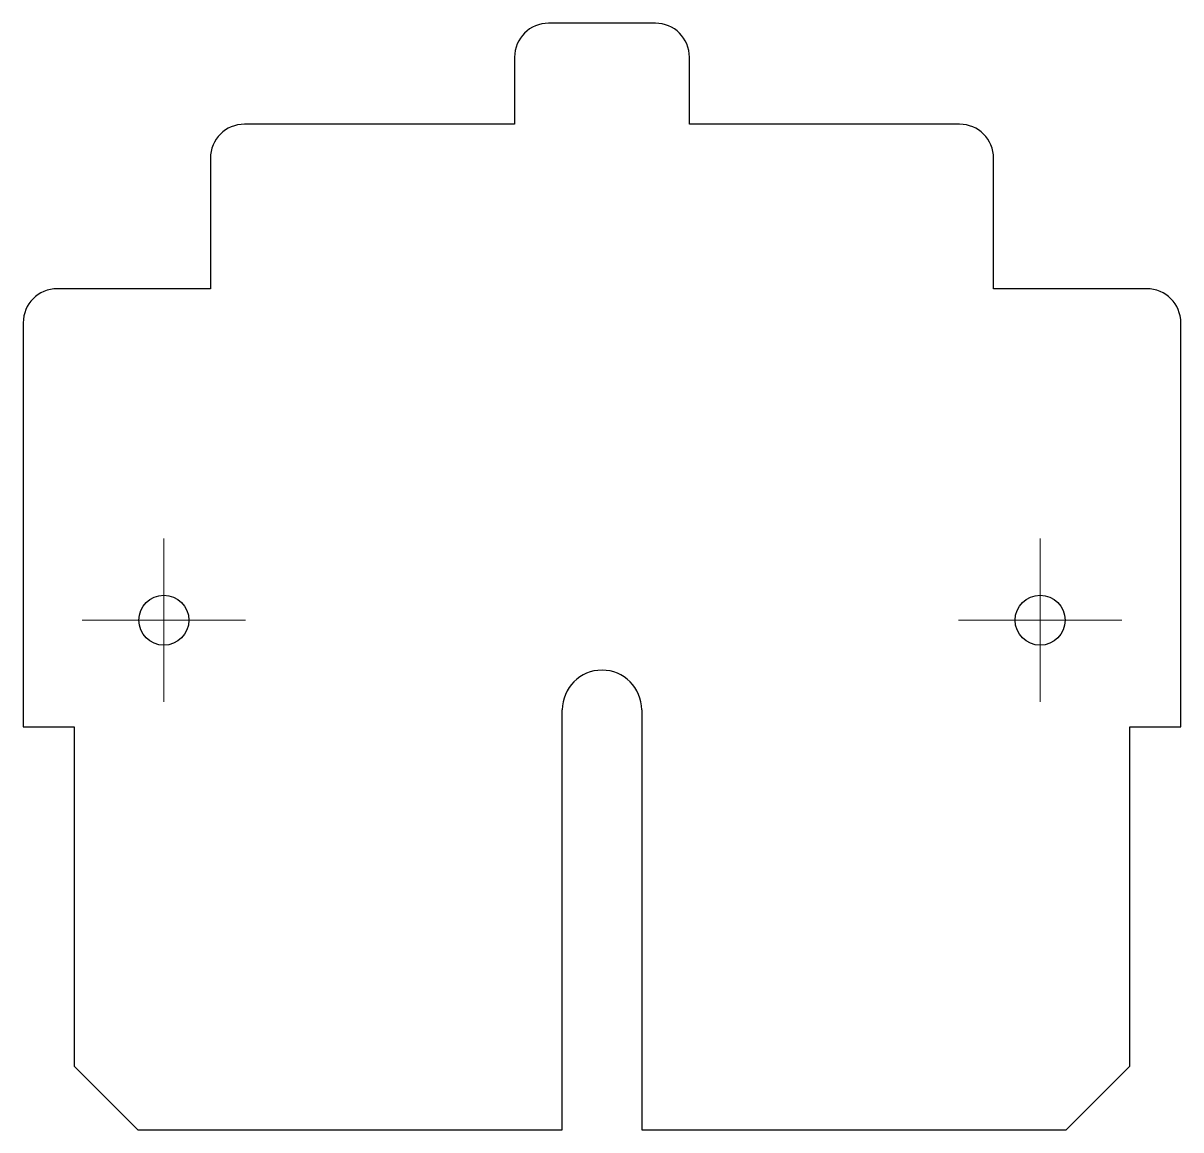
# Model space of a CAD drawing. Header units: millimetres. Extents: x 1.8 to 52.8, y 3.1 to 51.9.
import ezdxf

# ---------------------------------------------------------------- set-up
doc = ezdxf.new("R2010")
doc.units = ezdxf.units.MM

# ---------------------------------------------------------------- blocks, each defined once
blk = doc.blocks.new('SW_CENTERMARKSYMBOL_0')
at = {"color": 0, "linetype": 'Continuous', "lineweight": 18}
for p, q in [((0, 2.5), (0, 3.6)), ((0, 0), (0, 2.5)), ((-2.5, 0), (-3.6, 0)), ((0, 0), (-2.5, 0)), ((0, 0), (0, -2.5)), ((0, 0), (2.5, 0)), ((2.5, 0), (3.6, 0)), ((0, -2.5), (0, -3.6))]:
    blk.add_line(p, q, dxfattribs=at)
blk = doc.blocks.new('SW_CENTERMARKSYMBOL_1')
at = {"color": 0, "linetype": 'Continuous', "lineweight": 18}
for p, q in [((0, 2.5), (0, 3.6)), ((0, 0), (0, 2.5)), ((-2.5, 0), (-3.6, 0)), ((0, 0), (-2.5, 0)), ((0, 0), (0, -2.5)), ((0, 0), (2.5, 0)), ((2.5, 0), (3.6, 0)), ((0, -2.5), (0, -3.6))]:
    blk.add_line(p, q, dxfattribs=at)

msp = doc.modelspace()

# ---------------------------------------------------------------- linework, layer by layer
at = {"color": 7, "linetype": 'Continuous', "lineweight": 25}
for p, q in [((29.626, 51.89), (24.926, 51.89)), ((23.426, 50.39), (23.426, 47.44)), ((31.126, 47.44), (31.126, 50.39)), ((23.426, 47.44), (11.526, 47.44)), ((43.026, 47.44), (31.126, 47.44)), ((10.026, 45.94), (10.026, 40.19)), ((44.526, 40.19), (44.526, 45.94)), ((10.026, 40.19), (3.276, 40.19)), ((51.276, 40.19), (44.526, 40.19)), ((1.776, 38.69), (1.776, 20.89)), ((52.776, 20.89), (52.776, 38.69)), ((25.526, 3.14), (25.526, 21.64)), ((29.026, 21.64), (29.026, 3.14)), ((1.776, 20.89), (4.026, 20.89)), ((4.026, 20.89), (4.026, 5.94)), ((50.526, 20.89), (52.776, 20.89)), ((50.526, 5.94), (50.526, 20.89)), ((4.026, 5.94), (6.826, 3.14)), ((47.726, 3.14), (50.526, 5.94)), ((6.826, 3.14), (25.526, 3.14)), ((29.026, 3.14), (47.726, 3.14))]:
    msp.add_line(p, q, dxfattribs=at)
for centre in [(7.976, 25.59), (46.576, 25.59)]:
    msp.add_circle(centre, 1.1, dxfattribs=at)
for centre, radius, start, end in [((24.926, 50.39), 1.5, 90, 180), ((29.626, 50.39), 1.5, 0, 90), ((11.526, 45.94), 1.5, 90, 180), ((43.026, 45.94), 1.5, 0, 90), ((3.276, 38.69), 1.5, 90, 180), ((51.276, 38.69), 1.5, 0, 90), ((27.276, 21.64), 1.75, 0, 180)]:
    msp.add_arc(centre, radius, start, end, dxfattribs=at)

# ---------------------------------------------------------------- block references
at = {"color": 7, "linetype": 'Continuous', "lineweight": 18}
for name, p in [('SW_CENTERMARKSYMBOL_1', (7.976, 25.59)), ('SW_CENTERMARKSYMBOL_0', (46.576, 25.59))]:
    msp.add_blockref(name, p, dxfattribs=at)

doc.saveas('drawing.dxf')
